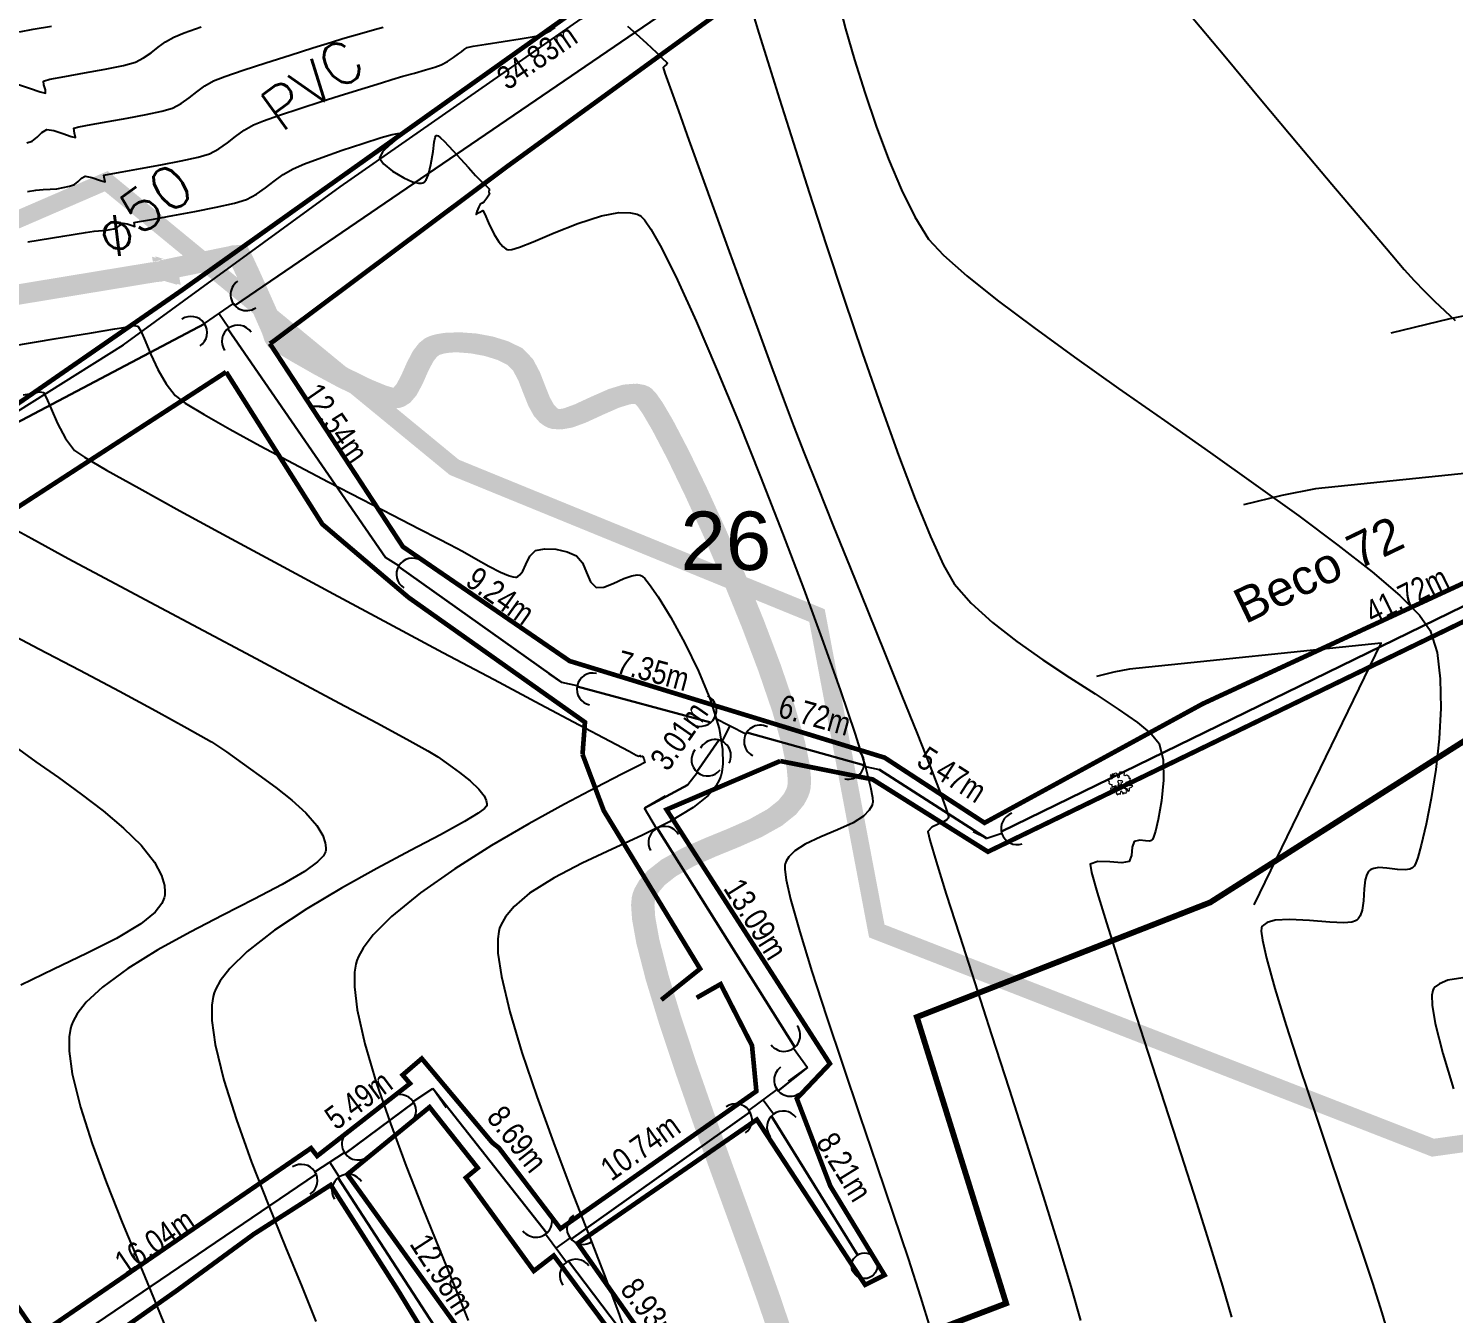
# Model space of a CAD drawing. Extents: x 360931 to 362237, y 7351473 to 7352200.
# Drawn here: x 361533.2 to 361594.2, y 7351632.7 to 7351687.7 of the extents above; entities that cross this region are included whole.
import ezdxf
from ezdxf.enums import TextEntityAlignment as Align

# ---------------------------------------------------------------- set-up
doc = ezdxf.new("R2010")
doc.units = 0
for name, color, linetype in [('A_Curvas Intermediarias', 37, 'Continuous'), ('A_Curvas Mestras', 32, 'Continuous'), ('AGUA', 3, 'Continuous'), ('C-TOPO-MAJR', 9, 'Continuous'), ('C-TOPO-MINR', 8, 'Continuous'), ('LISTAGEM_TEXTO', 7, 'Continuous'), ('PONTOS-Pontos - Água_U', 1, 'Continuous'), ('PS_IND_COMPRIMENTO', 7, 'Continuous'), ('TEXTO', 7, 'Continuous'), ('ZZ-Carimbo Texto', 7, 'Continuous')]:
    doc.layers.add(name, color=color, linetype=linetype)
doc.layers.add('LT-ARV', color=114, linetype='Continuous', lineweight=5)
doc.layers.add('TUBO_PE_80_NTS194_PN_12_5', color=5, linetype='Continuous', lineweight=30)
doc.styles.add('CARIMBO', font='arial.ttf', dxfattribs={"height": 2})
doc.styles.add('ROMANS', font='arial.ttf', dxfattribs={"height": 2})
doc.styles.add('SABESP', font='ROMANS.shx', dxfattribs={"height": 2})
doc.styles.get("Standard").update_dxf_attribs({"font": 'arial.ttf'})
picture_1 = doc.add_image_def('image1.tif', size_in_pixel=(23490, 20550))

# ---------------------------------------------------------------- blocks, each defined once
blk = doc.blocks.new('ARV-100')
at = {"layer": 'LT-ARV'}
for p, q in [((-0.406, 0.053), (-0.419, 0.016)), ((-0.419, 0.016), (-0.397, 0.014)), ((-0.367, 0.076), (-0.406, 0.053)), ((-0.397, 0.014), (-0.385, 0.025)), ((-0.373, 0.148), (-0.388, 0.104)), ((-0.388, 0.104), (-0.379, 0.101)), ((-0.385, 0.025), (-0.377, -0.027)), ((-0.379, 0.101), (-0.364, 0.119)), ((-0.293, 0.125), (-0.373, 0.148)), ((-0.349, 0.097), (-0.367, 0.076)), ((-0.364, 0.119), (-0.349, 0.097)), ((-0.316, 0.244), (-0.332, 0.248)), ((-0.332, 0.248), (-0.326, 0.22)), ((-0.326, 0.22), (-0.265, 0.159)), ((-0.276, 0.254), (-0.316, 0.244)), ((-0.241, 0.129), (-0.293, 0.125)), ((-0.275, 0.342), (-0.288, 0.298)), ((-0.288, 0.298), (-0.276, 0.254)), ((-0.241, 0.314), (-0.275, 0.342)), ((-0.265, 0.159), (-0.241, 0.129)), ((-0.248, -0.014), (-0.191, 0.018)), ((-0.205, 0.337), (-0.241, 0.343)), ((-0.241, 0.343), (-0.241, 0.314)), ((-0.191, 0.018), (-0.213, -0.026)), ((-0.174, 0.3), (-0.205, 0.337)), ((-0.122, 0.249), (-0.174, 0.3)), ((-0.12, 0.417), (-0.157, 0.379)), ((-0.157, 0.379), (-0.113, 0.313)), ((-0.113, 0.313), (-0.122, 0.249)), ((-0.095, 0.411), (-0.12, 0.417)), ((-0.088, 0.374), (-0.095, 0.411)), ((-0.061, 0.391), (-0.088, 0.374)), ((-0.051, 0.425), (-0.061, 0.391)), ((-0.027, 0.438), (-0.051, 0.425)), ((-0.013, 0.126), (-0.047, 0.11)), ((-0.047, 0.11), (-0.037, 0.053)), ((-0.044, 0.008), (-0.046, -0.019)), ((-0.037, 0.053), (-0.044, 0.008)), ((0.042, 0.412), (-0.027, 0.438)), ((-0.013, 0.266), (0.006, 0.32)), ((-0.01, 0.205), (-0.013, 0.266)), ((0.02, 0.095), (-0.013, 0.126)), ((0.024, 0.185), (-0.01, 0.205)), ((0.006, 0.32), (0.051, 0.391)), ((0.02, 0.049), (0.02, 0.095)), ((0.045, 0.048), (0.02, 0.049)), ((0.038, 0.242), (0.024, 0.185)), ((0.076, 0.313), (0.038, 0.242)), ((0.051, 0.391), (0.042, 0.412)), ((0.088, 0.064), (0.045, 0.048)), ((0.126, 0.322), (0.076, 0.313)), ((0.087, -0.037), (0.124, 0.002)), ((0.093, 0.035), (0.088, 0.064)), ((0.121, 0.049), (0.093, 0.035)), ((0.124, 0.002), (0.121, 0.049)), ((0.139, 0.283), (0.126, 0.322)), ((0.172, 0.319), (0.139, 0.283)), ((0.201, 0.341), (0.172, 0.319)), ((0.243, 0.354), (0.201, 0.341)), ((0.285, 0.316), (0.243, 0.354)), ((0.34, 0.317), (0.285, 0.316)), ((0.313, 0.168), (0.332, 0.205)), ((0.321, 0.134), (0.313, 0.168)), ((0.364, 0.148), (0.321, 0.134)), ((0.332, 0.205), (0.348, 0.237)), ((0.34, 0.279), (0.34, 0.317)), ((0.348, 0.237), (0.34, 0.279)), ((0.436, 0.157), (0.364, 0.148)), ((0.375, 0.045), (0.38, 0.058)), ((0.431, 0.01), (0.375, 0.045)), ((0.38, 0.058), (0.412, 0.069)), ((0.388, 0.096), (0.41, 0.118)), ((0.417, 0.094), (0.388, 0.096)), ((0.409, -0.054), (0.431, 0.01)), ((0.41, 0.118), (0.425, 0.116)), ((0.412, 0.069), (0.44, 0.035)), ((0.44, 0.074), (0.417, 0.094)), ((0.425, 0.116), (0.44, 0.109)), ((0.459, 0.123), (0.436, 0.157)), ((0.44, 0.109), (0.459, 0.123)), ((0.44, 0.035), (0.44, 0.074)), ((-0.397, -0.075), (-0.411, -0.101)), ((-0.411, -0.101), (-0.39, -0.14)), ((-0.283, -0.075), (-0.397, -0.075)), ((-0.39, -0.14), (-0.363, -0.151)), ((-0.377, -0.027), (-0.37, -0.043)), ((-0.37, -0.043), (-0.329, -0.031)), ((-0.363, -0.151), (-0.336, -0.156)), ((-0.338, -0.191), (-0.346, -0.254)), ((-0.346, -0.254), (-0.341, -0.293)), ((-0.341, -0.293), (-0.333, -0.317)), ((-0.336, -0.156), (-0.338, -0.191)), ((-0.333, -0.317), (-0.297, -0.297)), ((-0.329, -0.031), (-0.295, -0.048)), ((-0.297, -0.297), (-0.275, -0.241)), ((-0.295, -0.048), (-0.248, -0.014)), ((-0.213, -0.026), (-0.283, -0.075)), ((-0.275, -0.241), (-0.264, -0.234)), ((-0.264, -0.234), (-0.262, -0.278)), ((-0.262, -0.278), (-0.262, -0.327)), ((-0.262, -0.327), (-0.24, -0.346)), ((-0.24, -0.346), (-0.22, -0.334)), ((-0.22, -0.334), (-0.213, -0.279)), ((-0.213, -0.279), (-0.187, -0.269)), ((-0.187, -0.269), (-0.141, -0.244)), ((-0.141, -0.244), (-0.112, -0.166)), ((-0.086, -0.196), (-0.117, -0.339)), ((-0.117, -0.339), (-0.093, -0.375)), ((-0.112, -0.166), (-0.086, -0.196)), ((-0.093, -0.375), (-0.063, -0.405)), ((-0.063, -0.405), (-0.033, -0.359)), ((-0.046, -0.019), (0.001, -0.029)), ((-0.033, -0.359), (-0.015, -0.377)), ((-0.015, -0.377), (0.016, -0.404)), ((0.001, -0.029), (-0.012, -0.09)), ((-0.012, -0.09), (0.042, -0.096)), ((0.016, -0.404), (0.119, -0.368)), ((0.042, -0.096), (0.067, -0.059)), ((0.067, -0.059), (0.087, -0.037)), ((0.119, -0.368), (0.122, -0.356)), ((0.122, -0.356), (0.131, -0.289)), ((0.131, -0.289), (0.183, -0.283)), ((0.183, -0.283), (0.217, -0.324)), ((0.199, -0.063), (0.213, -0.052)), ((0.226, -0.096), (0.199, -0.063)), ((0.213, -0.052), (0.251, -0.059)), ((0.217, -0.324), (0.299, -0.299)), ((0.266, -0.126), (0.226, -0.096)), ((0.251, -0.059), (0.292, -0.093)), ((0.292, -0.176), (0.266, -0.126)), ((0.287, -0.249), (0.303, -0.221)), ((0.328, -0.229), (0.287, -0.249)), ((0.292, -0.093), (0.377, -0.095)), ((0.324, -0.176), (0.292, -0.176)), ((0.299, -0.299), (0.343, -0.23)), ((0.303, -0.221), (0.338, -0.22)), ((0.36, -0.182), (0.324, -0.176)), ((0.343, -0.23), (0.328, -0.229)), ((0.338, -0.22), (0.355, -0.206)), ((0.355, -0.206), (0.36, -0.182)), ((0.377, -0.095), (0.409, -0.054))]:
    blk.add_line(p, q, dxfattribs=at)
blk = doc.blocks.new('*U1015', base_point=(361544.508, 7351672.666))
for p, q in [((361544.382, 7351672.606), (361544.634, 7351672.77)), ((361544.59, 7351672.562), (361544.508, 7351672.688))]:
    blk.add_line(p, q)
for centre, start, end in [((361544.75, 7351672.845), 122.9683, 302.9683), ((361544.266, 7351672.532), 302.9683, 122.9683), ((361544.665, 7351672.447), 32.9683, 212.9683)]:
    blk.add_arc(centre, 0.138, start, end)
blk = doc.blocks.new('*U1165', base_point=(361544.508, 7351672.666))
for p, q in [((361544.382, 7351672.606), (361544.634, 7351672.77)), ((361544.59, 7351672.562), (361544.508, 7351672.688))]:
    blk.add_line(p, q)
for centre, start, end in [((361544.75, 7351672.845), 122.9683, 302.9683), ((361544.266, 7351672.532), 302.9683, 122.9683), ((361544.665, 7351672.447), 32.9683, 212.9683)]:
    blk.add_arc(centre, 0.138, start, end)
blk = doc.blocks.new('*U1166')
for p in [(-0.202, 0), (0, -0.202)]:
    blk.add_line(p, (0, 0))
blk.add_arc((-0.34, 0), 0.138, 269.9094, 89.9094)
blk = doc.blocks.new('*U1167', base_point=(361544.508, 7351672.666))
for p, q in [((361544.382, 7351672.606), (361544.634, 7351672.77)), ((361544.59, 7351672.562), (361544.508, 7351672.688))]:
    blk.add_line(p, q)
for centre, start, end in [((361544.75, 7351672.845), 122.9683, 302.9683), ((361544.266, 7351672.532), 302.9683, 122.9683), ((361544.665, 7351672.447), 32.9683, 212.9683)]:
    blk.add_arc(centre, 0.138, start, end)
blk = doc.blocks.new('*U1168', base_point=(361544.508, 7351672.666))
for p, q in [((361544.382, 7351672.606), (361544.634, 7351672.77)), ((361544.59, 7351672.562), (361544.508, 7351672.688))]:
    blk.add_line(p, q)
for centre, start, end in [((361544.75, 7351672.845), 122.9683, 302.9683), ((361544.266, 7351672.532), 302.9683, 122.9683), ((361544.665, 7351672.447), 32.9683, 212.9683)]:
    blk.add_arc(centre, 0.138, start, end)
blk = doc.blocks.new('*U1169')
for p in [(-0.202, 0), (0, -0.202)]:
    blk.add_line(p, (0, 0))
blk.add_arc((-0.34, 0), 0.138, 269.9094, 89.9094)
blk = doc.blocks.new('*U1170')
for p in [(-0.202, 0), (0, -0.202)]:
    blk.add_line(p, (0, 0))
blk.add_arc((-0.34, 0), 0.138, 269.9094, 89.9094)
blk = doc.blocks.new('*U1171')
for p, q in [((-0.135, 0), (0, 0)), ((0, 0), (0.121, -0.049))]:
    blk.add_line(p, q)
blk.add_arc((-0.272, 0), 0.138, 270.0906, 90.0906)
blk = doc.blocks.new('*U1172', base_point=(361544.508, 7351672.666))
for p, q in [((361544.382, 7351672.606), (361544.634, 7351672.77)), ((361544.59, 7351672.562), (361544.508, 7351672.688))]:
    blk.add_line(p, q)
for centre, start, end in [((361544.75, 7351672.845), 122.9683, 302.9683), ((361544.266, 7351672.532), 302.9683, 122.9683), ((361544.665, 7351672.447), 32.9683, 212.9683)]:
    blk.add_arc(centre, 0.138, start, end)
blk = doc.blocks.new('*U1173')
for p, q in [((-0.135, 0), (0, 0)), ((0, 0), (0.121, -0.049))]:
    blk.add_line(p, q)
blk.add_arc((-0.272, 0), 0.138, 270.0906, 90.0906)
blk = doc.blocks.new('*U1174')
for p, q in [((-0.135, 0), (0, 0)), ((0, 0), (0.121, -0.049))]:
    blk.add_line(p, q)
blk.add_arc((-0.272, 0), 0.138, 270.0906, 90.0906)
blk = doc.blocks.new('*U1175')
for p, q in [((-0.135, 0), (0, 0)), ((0, 0), (0.121, -0.049))]:
    blk.add_line(p, q)
blk.add_arc((-0.272, 0), 0.138, 270.0906, 90.0906)
blk = doc.blocks.new('*U1176')
for p, q in [((-0.135, 0), (0, 0)), ((0, 0), (0.092, -0.092))]:
    blk.add_line(p, q)
blk.add_arc((-0.272, 0), 0.138, 270.0906, 90.0906)
blk = doc.blocks.new('*U1342', base_point=(361222.514, 7351707.186))
blk.add_circle((361222.514, 7351707.186), 0.11)

msp = doc.modelspace()

# ---------------------------------------------------------------- linework, layer by layer
at = {"color": 0, "const_width": 0.2}
for points in [[(361418.062, 7351615.73), (361428.57, 7351620.209), (361442.639, 7351627.221), (361466.39, 7351637.679), (361485.303, 7351646.596), (361504.158, 7351656.341), (361520.394, 7351664.733), (361531.732, 7351670.921), (361539.767, 7351676.481), (361564.759, 7351694.257), (361569.859, 7351696.729), (361586.199, 7351702.555), (361595.11, 7351705.284), (361588.465, 7351719.596), (361578.767, 7351741.335), (361566.162, 7351734.098), (361548.463, 7351728.201), (361533.981, 7351723.108), (361524.91, 7351717.088)], [(361543.562, 7351674.222), (361543.693, 7351674.307), (361553.67, 7351681.769), (361564.892, 7351689.923), (361569.727, 7351693.154), (361575.087, 7351695.446), (361593.854, 7351701.059), (361602.658, 7351702.525), (361623.407, 7351674.972), (361623.407, 7351674.972)], [(361543.562, 7351674.222), (361549.248, 7351665.537), (361556.377, 7351660.648), (361569.844, 7351656.517), (361574.115, 7351653.729), (361583.449, 7351658.824), (361598.263, 7351665.678), (361611.803, 7351671.982), (361613.491, 7351669.09), (361623.407, 7351674.972)], [(361626.096, 7351674.32), (361613.111, 7351667.676), (361611.527, 7351670.533), (361574.26, 7351652.494), (361569.328, 7351655.588), (361565.381, 7351656.372)], [(361513.009, 7351657.326), (361517.493, 7351659.689), (361529.433, 7351665.051), (361541.691, 7351673.007)], [(361556.928, 7351656.657), (361557.032, 7351658.032), (361549.489, 7351663.368), (361545.804, 7351666.501), (361541.691, 7351673.007)], [(361565.381, 7351656.372), (361560.518, 7351654.297), (361567.504, 7351643.432), (361566.089, 7351641.938), (361567.524, 7351638.194), (361569.839, 7351634.394), (361569.009, 7351633.975), (361564.379, 7351641.041), (361556.72, 7351635.753), (361561.985, 7351628.275)], [(361560.295, 7351646.16), (361561.953, 7351647.489), (361557.835, 7351654.251), (361556.928, 7351656.657)], [(361561.295, 7351627.714), (361555.698, 7351635.228), (361554.845, 7351634.568), (361551.941, 7351638.556), (361552.449, 7351638.973), (361550.388, 7351641.575), (361546.875, 7351638.7), (361554.588, 7351627.989)], [(361553.088, 7351627.078), (361549.048, 7351633.725), (361546.162, 7351638.244), (361542.876, 7351636.146), (361539.578, 7351633.729), (361536.382, 7351631.473)]]:
    msp.add_lwpolyline(points, dxfattribs=at)
at = {"color": 0, "const_width": 0.2, "elevation": 21.841}
msp.add_lwpolyline([(361513.009, 7351657.326), (361517.043, 7351651.017), (361519.392, 7351648.062), (361519.573, 7351647.239), (361523.604, 7351644.095), (361524.104, 7351644.115), (361526.93, 7351641.441), (361527.307, 7351641.639), (361529.166, 7351638.746), (361528.981, 7351638.566), (361533.638, 7351631.802), (361545.321, 7351639.82), (361545.583, 7351639.484), (361549.553, 7351642.583), (361549.238, 7351642.949), (361550.055, 7351643.651), (361553.066, 7351640.058), (361553.351, 7351639.834), (361555.985, 7351636.376), (361564.36, 7351642.254), (361564.173, 7351644.21), (361562.831, 7351646.833), (361561.807, 7351646.249)], dxfattribs=at)
at = {"layer": 'A_Curvas Intermediarias', "flags": 128}
for points, elevation in [([(361564.219, 7351688.295), (361564.462, 7351687.499), (361564.844, 7351686.268), (361565.343, 7351684.674), (361565.941, 7351682.79), (361566.616, 7351680.688), (361567.348, 7351678.441), (361568.117, 7351676.122), (361568.902, 7351673.803), (361569.684, 7351671.556), (361570.441, 7351669.455), (361571.154, 7351667.571), (361571.802, 7351665.977), (361572.366, 7351664.747), (361572.823, 7351663.951), (361573.538, 7351663.119), (361574.448, 7351662.292), (361575.492, 7351661.479), (361576.612, 7351660.693), (361577.748, 7351659.943), (361578.839, 7351659.241), (361579.827, 7351658.597), (361580.652, 7351658.023), (361581.254, 7351657.528), (361581.573, 7351657.124), (361581.745, 7351656.417), (361581.764, 7351655.561), (361581.68, 7351654.672), (361581.539, 7351653.87), (361581.419, 7351653.37), (361581.34, 7351653.118), (361581.298, 7351653.022), (361581.282, 7351652.999), (361581.249, 7351652.974), (361581.163, 7351652.949), (361580.998, 7351652.954), (361580.757, 7351652.983), (361580.515, 7351652.936), (361580.426, 7351652.685), (361580.401, 7351652.336), (361580.293, 7351652.07), (361579.98, 7351652.025), (361579.469, 7351652.065), (361578.956, 7351652.079), (361578.637, 7351651.957), (361578.694, 7351651.608), (361578.934, 7351650.748), (361579.326, 7351649.461), (361579.84, 7351647.832), (361580.446, 7351645.944), (361581.112, 7351643.883), (361581.808, 7351641.732), (361582.505, 7351639.576), (361583.17, 7351637.499), (361583.775, 7351635.586), (361584.288, 7351633.921), (361584.678, 7351632.589)], 29), ([(361582.803, 7351688.398), (361584.381, 7351686.506), (361585.975, 7351684.601), (361587.524, 7351682.754), (361588.968, 7351681.038), (361590.246, 7351679.525), (361591.296, 7351678.286), (361592.06, 7351677.394), (361592.476, 7351676.921), (361592.918, 7351676.46), (361593.357, 7351676.031), (361593.795, 7351675.619), (361594.232, 7351675.215)], 31), ([(361532.853, 7351687.552), (361533.446, 7351687.665), (361534.225, 7351687.797)], 31), ([(361533.178, 7351682.801), (361533.397, 7351682.884), (361533.618, 7351683.054), (361533.813, 7351683.251), (361534.033, 7351683.373), (361534.32, 7351683.333), (361534.712, 7351683.201), (361535.069, 7351683.07), (361535.247, 7351683.032), (361535.211, 7351683.221), (361535.176, 7351683.434), (361535.393, 7351683.494), (361535.919, 7351683.593), (361536.646, 7351683.721), (361537.466, 7351683.865), (361538.269, 7351684.017), (361538.948, 7351684.163), (361539.392, 7351684.295), (361539.772, 7351684.492), (361540.113, 7351684.731), (361540.44, 7351684.988), (361540.779, 7351685.237), (361541.153, 7351685.454), (361541.634, 7351685.644), (361542.42, 7351685.915), (361543.391, 7351686.232), (361544.424, 7351686.56), (361545.399, 7351686.865), (361546.193, 7351687.111), (361546.685, 7351687.263), (361547.131, 7351687.395), (361547.597, 7351687.525), (361548.039, 7351687.647), (361548.41, 7351687.759)], 29), ([(361533.197, 7351680.728), (361533.563, 7351680.785), (361533.873, 7351680.808), (361534.171, 7351680.82), (361534.452, 7351680.846), (361534.73, 7351680.893), (361534.994, 7351680.953), (361535.209, 7351681.029), (361535.365, 7351681.149), (361535.503, 7351681.289), (361535.659, 7351681.375), (361535.953, 7351681.32), (361536.319, 7351681.19), (361536.519, 7351681.134), (361536.493, 7351681.268), (361536.468, 7351681.418), (361536.691, 7351681.47), (361537.25, 7351681.571), (361538.028, 7351681.708), (361538.907, 7351681.867), (361539.77, 7351682.034), (361540.498, 7351682.196), (361540.975, 7351682.338), (361541.381, 7351682.549), (361541.745, 7351682.805), (361542.095, 7351683.079), (361542.457, 7351683.345), (361542.857, 7351683.577), (361543.286, 7351683.75), (361543.977, 7351683.992), (361544.845, 7351684.279), (361545.801, 7351684.585), (361546.758, 7351684.887), (361547.631, 7351685.158), (361548.33, 7351685.374), (361548.77, 7351685.511), (361549.247, 7351685.652), (361549.745, 7351685.79), (361550.217, 7351685.922), (361550.614, 7351686.041), (361550.889, 7351686.142), (361551.15, 7351686.284), (361551.412, 7351686.454), (361551.628, 7351686.606), (361551.753, 7351686.697), (361551.873, 7351686.799), (361551.999, 7351686.886), (361552.25, 7351686.933), (361552.811, 7351687.023), (361553.534, 7351687.136), (361554.267, 7351687.251), (361554.862, 7351687.351), (361555.168, 7351687.414), (361555.378, 7351687.504), (361555.57, 7351687.615), (361555.764, 7351687.741)], 28), ([(361558.845, 7351687.794), (361559.22, 7351687.467), (361559.666, 7351687.062), (361560.096, 7351686.663), (361560.367, 7351686.403), (361560.499, 7351686.27), (361560.542, 7351686.221), (361560.548, 7351686.21), (361560.544, 7351686.195), (361560.513, 7351686.16), (361560.441, 7351686.102), (361560.375, 7351686.026), (361560.453, 7351685.79), (361560.678, 7351685.151), (361561.027, 7351684.175), (361561.476, 7351682.924), (361562.004, 7351681.462), (361562.587, 7351679.854), (361563.201, 7351678.164), (361563.825, 7351676.454), (361564.436, 7351674.789), (361565.009, 7351673.234), (361565.523, 7351671.851), (361565.954, 7351670.705), (361566.407, 7351669.535), (361566.981, 7351668.088), (361567.646, 7351666.433), (361568.369, 7351664.642), (361569.121, 7351662.786), (361569.869, 7351660.937), (361570.585, 7351659.167), (361571.235, 7351657.545), (361571.79, 7351656.144), (361572.219, 7351655.034), (361572.45, 7351654.404), (361572.547, 7351654.106), (361572.573, 7351653.999), (361572.573, 7351653.975), (361572.555, 7351653.934), (361572.496, 7351653.861), (361572.361, 7351653.772), (361572.134, 7351653.671), (361571.854, 7351653.542), (361571.685, 7351653.364), (361571.769, 7351652.994), (361572.045, 7351652.071), (361572.479, 7351650.686), (361573.04, 7351648.929), (361573.696, 7351646.893), (361574.414, 7351644.667), (361575.162, 7351642.344), (361575.907, 7351640.015), (361576.618, 7351637.77), (361577.262, 7351635.7), (361577.808, 7351633.898), (361578.222, 7351632.454)], 28), ([(361533.221, 7351678.567), (361534.709, 7351678.812), (361535.685, 7351678.971), (361536.055, 7351679.031), (361536.236, 7351679.044), (361536.411, 7351679.051), (361536.577, 7351679.066), (361536.74, 7351679.094), (361536.895, 7351679.129), (361537.021, 7351679.174), (361537.153, 7351679.287), (361537.285, 7351679.377), (361537.459, 7351679.347), (361537.677, 7351679.272), (361537.79, 7351679.235), (361537.775, 7351679.316), (361537.76, 7351679.403), (361537.989, 7351679.446), (361538.581, 7351679.549), (361539.41, 7351679.695), (361540.348, 7351679.868), (361541.27, 7351680.051), (361542.048, 7351680.228), (361542.557, 7351680.382), (361542.989, 7351680.606), (361543.377, 7351680.878), (361543.75, 7351681.17), (361544.135, 7351681.453), (361544.561, 7351681.701), (361545.048, 7351681.907), (361545.782, 7351682.183), (361546.647, 7351682.489), (361547.529, 7351682.784), (361548.313, 7351683.028), (361548.793, 7351683.157), (361549.029, 7351683.203), (361549.113, 7351683.204), (361549.13, 7351683.194), (361549.137, 7351683.169), (361549.106, 7351683.1), (361548.974, 7351682.961), (361548.706, 7351682.731), (361548.377, 7351682.421), (361548.248, 7351682.149), (361548.421, 7351681.906), (361548.802, 7351681.596), (361549.282, 7351681.303), (361549.664, 7351681.136), (361549.913, 7351681.077), (361550.047, 7351681.08), (361550.103, 7351681.096), (361550.152, 7351681.125), (361550.239, 7351681.224), (361550.345, 7351681.457), (361550.449, 7351681.873), (361550.538, 7351682.441), (361550.591, 7351682.832), (361550.628, 7351683.035), (361550.655, 7351683.106), (361550.67, 7351683.119), (361550.696, 7351683.122), (361550.756, 7351683.104), (361550.86, 7351683.027), (361551.011, 7351682.872), (361551.198, 7351682.671), (361551.392, 7351682.469), (361551.704, 7351682.129), (361552.054, 7351681.745), (361552.358, 7351681.412), (361552.533, 7351681.224), (361552.699, 7351681.066), (361552.863, 7351680.917), (361552.939, 7351680.843), (361552.931, 7351680.778), (361552.919, 7351680.715), (361552.932, 7351680.661), (361552.944, 7351680.608), (361552.837, 7351680.447), (361552.713, 7351680.276), (361552.631, 7351680.232), (361552.552, 7351680.186), (361552.49, 7351680.067), (361552.406, 7351679.869), (361552.383, 7351679.748), (361552.507, 7351679.827), (361552.661, 7351679.914), (361552.749, 7351679.753), (361552.911, 7351679.38), (361553.134, 7351678.919), (361553.346, 7351678.574), (361553.52, 7351678.372), (361553.642, 7351678.279), (361553.705, 7351678.248), (361553.757, 7351678.236), (361553.907, 7351678.247), (361554.231, 7351678.339), (361554.816, 7351678.568), (361555.721, 7351678.955), (361556.728, 7351679.361), (361557.74, 7351679.687), (361558.486, 7351679.823), (361558.975, 7351679.819), (361559.257, 7351679.754), (361559.382, 7351679.701), (361559.441, 7351679.661), (361559.584, 7351679.511), (361559.852, 7351679.121), (361560.3, 7351678.322), (361560.986, 7351676.93), (361561.782, 7351675.175), (361562.66, 7351673.136), (361563.59, 7351670.892), (361564.54, 7351668.524), (361565.483, 7351666.109), (361566.386, 7351663.727), (361567.222, 7351661.457), (361567.959, 7351659.378), (361568.568, 7351657.57), (361569.019, 7351656.111), (361569.246, 7351655.249), (361569.328, 7351654.807), (361569.338, 7351654.619), (361569.328, 7351654.56), (361569.29, 7351654.459), (361569.18, 7351654.271), (361568.937, 7351654.022), (361568.5, 7351653.736), (361567.835, 7351653.426), (361567.122, 7351653.133), (361566.45, 7351652.821), (361566.002, 7351652.531), (361565.747, 7351652.277), (361565.628, 7351652.087), (361565.585, 7351651.984), (361565.571, 7351651.92), (361565.571, 7351651.73), (361565.633, 7351651.295), (361565.825, 7351650.463), (361566.213, 7351649.076), (361566.735, 7351647.378), (361567.359, 7351645.447), (361568.051, 7351643.364), (361568.779, 7351641.208), (361569.509, 7351639.059), (361570.208, 7351636.995), (361570.843, 7351635.097), (361571.381, 7351633.443), (361571.79, 7351632.114)], 27), ([(361533.008, 7351672.03), (361533.371, 7351672.089), (361533.553, 7351672.127), (361533.728, 7351672.161), (361533.879, 7351672.136), (361534.003, 7351671.916), (361534.21, 7351671.427), (361534.488, 7351670.799), (361534.825, 7351670.164), (361535.211, 7351669.651), (361535.634, 7351669.367), (361536.58, 7351668.815), (361537.967, 7351668.037), (361539.712, 7351667.076), (361541.735, 7351665.974), (361543.953, 7351664.776), (361546.284, 7351663.522), (361548.648, 7351662.256), (361550.962, 7351661.02), (361553.144, 7351659.857), (361555.113, 7351658.81), (361556.788, 7351657.921), (361558.085, 7351657.233), (361558.925, 7351656.788), (361559.224, 7351656.63), (361559.27, 7351656.606), (361559.315, 7351656.586), (361559.397, 7351656.614), (361559.424, 7351656.571), (361559.485, 7351656.587), (361559.549, 7351656.476), (361559.594, 7351656.314), (361559.327, 7351656.172), (361558.602, 7351655.805), (361557.515, 7351655.247), (361556.162, 7351654.531), (361554.638, 7351653.688), (361553.04, 7351652.754), (361551.463, 7351651.759), (361550.003, 7351650.738), (361548.756, 7351649.723), (361547.977, 7351648.938), (361547.552, 7351648.376), (361547.355, 7351648.018), (361547.286, 7351647.844), (361547.241, 7351647.692), (361547.184, 7351647.345), (361547.176, 7351646.724), (361547.295, 7351645.733), (361547.622, 7351644.275), (361548.109, 7351642.634), (361548.713, 7351640.871), (361549.393, 7351639.051), (361550.107, 7351637.235), (361550.813, 7351635.488), (361551.468, 7351633.872), (361552.032, 7351632.45)], 24), ([(361532.137, 7351666.567), (361533.379, 7351665.882), (361534.936, 7351665.039), (361536.73, 7351664.076), (361538.684, 7351663.034), (361540.72, 7351661.951), (361542.761, 7351660.867), (361544.728, 7351659.822), (361546.544, 7351658.854), (361548.132, 7351658.003), (361549.412, 7351657.309), (361550.309, 7351656.811), (361550.744, 7351656.548), (361551.191, 7351656.227), (361551.667, 7351655.885), (361552.121, 7351655.531), (361552.501, 7351655.173), (361552.717, 7351654.889), (361552.81, 7351654.681), (361552.833, 7351654.545), (361552.832, 7351654.478), (361552.819, 7351654.439), (361552.732, 7351654.338), (361552.465, 7351654.138), (361551.882, 7351653.785), (361550.853, 7351653.224), (361549.575, 7351652.548), (361548.137, 7351651.78), (361546.629, 7351650.941), (361545.142, 7351650.055), (361543.764, 7351649.142), (361542.585, 7351648.224), (361541.846, 7351647.502), (361541.441, 7351646.975), (361541.253, 7351646.632), (361541.186, 7351646.465), (361541.139, 7351646.304), (361541.082, 7351645.938), (361541.081, 7351645.285), (361541.224, 7351644.245), (361541.594, 7351642.724), (361542.131, 7351641.026), (361542.783, 7351639.222), (361543.5, 7351637.386), (361544.231, 7351635.589), (361544.924, 7351633.903), (361545.529, 7351632.402)], 23), ([(361531.951, 7351662.08), (361533.679, 7351661.177), (361535.433, 7351660.256), (361537.132, 7351659.357), (361538.691, 7351658.52), (361540.027, 7351657.783), (361541.059, 7351657.187), (361541.703, 7351656.771), (361542.375, 7351656.285), (361543.096, 7351655.774), (361543.82, 7351655.243), (361544.505, 7351654.701), (361545.104, 7351654.155), (361545.575, 7351653.611), (361545.828, 7351653.183), (361545.932, 7351652.868), (361545.954, 7351652.662), (361545.95, 7351652.56), (361545.934, 7351652.485), (361545.848, 7351652.324), (361545.592, 7351652.056), (361545.043, 7351651.655), (361544.082, 7351651.09), (361542.892, 7351650.462), (361541.556, 7351649.781), (361540.156, 7351649.055), (361538.775, 7351648.294), (361537.495, 7351647.507), (361536.399, 7351646.704), (361535.709, 7351646.056), (361535.329, 7351645.569), (361535.151, 7351645.246), (361535.086, 7351645.085), (361535.041, 7351644.93), (361534.985, 7351644.581), (361534.982, 7351643.964), (361535.113, 7351642.991), (361535.46, 7351641.576), (361535.965, 7351640.004), (361536.579, 7351638.337), (361537.253, 7351636.641), (361537.94, 7351634.98), (361538.591, 7351633.419), (361539.158, 7351632.023)], 22), ([(361532.661, 7351656.993), (361533.558, 7351656.344), (361534.518, 7351655.663), (361535.495, 7351654.958), (361536.441, 7351654.237), (361537.31, 7351653.506), (361538.054, 7351652.773), (361538.627, 7351652.047), (361538.93, 7351651.475), (361539.05, 7351651.055), (361539.075, 7351650.779), (361539.069, 7351650.643), (361539.047, 7351650.52), (361538.945, 7351650.276), (361538.655, 7351649.907), (361538.045, 7351649.412), (361536.998, 7351648.783), (361535.727, 7351648.139), (361534.331, 7351647.476), (361532.911, 7351646.788)], 21), ([(361594.555, 7351647.102), (361593.924, 7351647), (361593.56, 7351646.851), (361593.38, 7351646.711), (361593.312, 7351646.627), (361593.277, 7351646.558), (361593.236, 7351646.363), (361593.247, 7351645.937), (361593.378, 7351645.149), (361593.702, 7351643.872), (361594.165, 7351642.352)], 31)]:
    msp.add_lwpolyline(points, dxfattribs=dict(at, elevation=elevation))
at = {"layer": 'A_Curvas Mestras', "flags": 128}
for points, elevation in [([(361567.864, 7351688.836), (361568.173, 7351687.675), (361568.552, 7351686.36), (361568.991, 7351684.952), (361569.48, 7351683.513), (361570.008, 7351682.106), (361570.565, 7351680.793), (361571.14, 7351679.635), (361571.723, 7351678.694), (361572.354, 7351677.997), (361573.352, 7351677.114), (361574.658, 7351676.074), (361576.215, 7351674.907), (361577.964, 7351673.642), (361579.846, 7351672.307), (361581.804, 7351670.931), (361583.779, 7351669.545), (361585.712, 7351668.175), (361587.545, 7351666.853), (361589.22, 7351665.606), (361590.679, 7351664.464), (361591.862, 7351663.456), (361592.713, 7351662.611), (361593.172, 7351661.958), (361593.458, 7351661.019), (361593.6, 7351659.889), (361593.623, 7351658.634), (361593.55, 7351657.319), (361593.406, 7351656.01), (361593.215, 7351654.772), (361593, 7351653.672), (361592.787, 7351652.773), (361592.633, 7351652.244), (361592.535, 7351651.98), (361592.481, 7351651.875), (361592.458, 7351651.846), (361592.412, 7351651.807), (361592.3, 7351651.752), (361592.092, 7351651.719), (361591.762, 7351651.737), (361591.318, 7351651.795), (361590.978, 7351651.814), (361590.756, 7351651.783), (361590.632, 7351651.731), (361590.579, 7351651.693), (361590.532, 7351651.646), (361590.459, 7351651.526), (361590.39, 7351651.292), (361590.346, 7351650.91), (361590.315, 7351650.39), (361590.26, 7351649.999), (361590.174, 7351649.752), (361590.088, 7351649.622), (361590.033, 7351649.569), (361589.976, 7351649.533), (361589.815, 7351649.483), (361589.474, 7351649.456), (361588.878, 7351649.482), (361588.013, 7351649.556), (361587.145, 7351649.603), (361586.546, 7351649.566), (361586.199, 7351649.469), (361586.034, 7351649.361), (361585.975, 7351649.292), (361585.956, 7351649.247), (361585.945, 7351649.092), (361585.993, 7351648.709), (361586.164, 7351647.947), (361586.524, 7351646.652), (361587.014, 7351645.058), (361587.599, 7351643.25), (361588.242, 7351641.317), (361588.908, 7351639.343), (361589.563, 7351637.416), (361590.17, 7351635.623), (361590.694, 7351634.05), (361591.099, 7351632.783), (361591.315, 7351632.048)], 30), ([(361532.777, 7351685.319), (361533.285, 7351685.149), (361533.745, 7351684.98), (361533.976, 7351684.931), (361533.968, 7351685.07), (361533.891, 7351685.281), (361533.884, 7351685.45), (361534.157, 7351685.53), (361534.795, 7351685.649), (361535.638, 7351685.794), (361536.527, 7351685.952), (361537.304, 7351686.109), (361537.81, 7351686.252), (361538.163, 7351686.435), (361538.481, 7351686.658), (361538.786, 7351686.897), (361539.101, 7351687.128), (361539.45, 7351687.331), (361539.897, 7351687.508), (361540.629, 7351687.76)], 30), ([(361532.487, 7351674.114), (361534.427, 7351674.434), (361535.942, 7351674.683), (361536.936, 7351674.846), (361537.317, 7351674.907), (361537.534, 7351674.953), (361537.743, 7351674.993), (361537.923, 7351674.964), (361538.039, 7351674.771), (361538.226, 7351674.338), (361538.474, 7351673.754), (361538.776, 7351673.11), (361539.125, 7351672.495), (361539.511, 7351671.999), (361539.945, 7351671.68), (361540.749, 7351671.19), (361541.844, 7351670.569), (361543.147, 7351669.856), (361544.577, 7351669.092), (361546.052, 7351668.315), (361547.492, 7351667.566), (361548.814, 7351666.883), (361549.937, 7351666.306), (361550.78, 7351665.875), (361551.26, 7351665.628), (361551.793, 7351665.34), (361552.361, 7351665.019), (361552.921, 7351664.706), (361553.428, 7351664.444), (361553.765, 7351664.299), (361553.965, 7351664.242), (361554.066, 7351664.233), (361554.106, 7351664.239), (361554.159, 7351664.259), (361554.253, 7351664.328), (361554.37, 7351664.493), (361554.504, 7351664.777), (361554.68, 7351665.137), (361554.92, 7351665.373), (361555.298, 7351665.447), (361555.782, 7351665.425), (361556.273, 7351665.32), (361556.673, 7351665.144), (361556.927, 7351664.841), (361557.098, 7351664.431), (361557.267, 7351664.04), (361557.517, 7351663.797), (361557.836, 7351663.807), (361558.244, 7351663.968), (361558.688, 7351664.173), (361559.029, 7351664.298), (361559.258, 7351664.333), (361559.391, 7351664.315), (361559.451, 7351664.292), (361559.487, 7351664.267), (361559.586, 7351664.171), (361559.792, 7351663.915), (361560.155, 7351663.393), (361560.704, 7351662.503), (361561.301, 7351661.419), (361561.885, 7351660.217), (361562.393, 7351658.972), (361562.763, 7351657.759), (361562.917, 7351656.862), (361562.93, 7351656.257), (361562.881, 7351655.895), (361562.838, 7351655.729), (361562.786, 7351655.585), (361562.633, 7351655.304), (361562.293, 7351654.9), (361561.664, 7351654.386), (361560.653, 7351653.776), (361559.469, 7351653.185), (361558.195, 7351652.6), (361556.915, 7351652.005), (361555.711, 7351651.385), (361554.666, 7351650.725), (361554.001, 7351650.158), (361553.629, 7351649.705), (361553.451, 7351649.388), (361553.385, 7351649.224), (361553.347, 7351649.088), (361553.303, 7351648.766), (361553.314, 7351648.164), (361553.459, 7351647.164), (361553.82, 7351645.651), (361554.34, 7351643.914), (361554.977, 7351642.025), (361555.689, 7351640.058), (361556.433, 7351638.086), (361557.167, 7351636.182), (361557.847, 7351634.418), (361558.433, 7351632.869), (361558.882, 7351631.607)], 25)]:
    msp.add_lwpolyline(points, dxfattribs=dict(at, elevation=elevation))
at = {"layer": 'AGUA', "color": 3}
msp.add_lwpolyline([(361528.254, 7351668.491), (361537.304, 7351674.171), (361546.564, 7351680.921), (361556.864, 7351688.111), (361559.924, 7351690.031)], dxfattribs=at)
at = {"layer": 'C-TOPO-MAJR', "color": 9, "linetype": 'Continuous', "lineweight": -3, "elevation": 30}
msp.add_lwpolyline([(361585.647, 7351650.227), (361591.076, 7351661.409), (361580.306, 7351660.302), (361579.644, 7351660.172), (361578.895, 7351659.991)], dxfattribs=at)
at = {"layer": 'C-TOPO-MINR', "color": 8, "linetype": 'Continuous', "lineweight": -3}
for points, elevation in [([(361614.222, 7351641.783), (361618.337, 7351650.26), (361617.959, 7351660.986), (361620.024, 7351669.841), (361619.198, 7351672.637), (361612.764, 7351677.416), (361596.23, 7351675.717), (361594.002, 7351675.278), (361591.479, 7351674.668)], 34), ([(361599.935, 7351646.005), (361608.216, 7351663.062), (361608.12, 7351665.769), (361608.641, 7351668.003), (361608.433, 7351668.709), (361606.809, 7351669.915), (361588.268, 7351668.009), (361586.823, 7351667.725), (361585.187, 7351667.329)], 32)]:
    msp.add_lwpolyline(points, dxfattribs=dict(at, elevation=elevation))
at = {"layer": 'LISTAGEM_TEXTO', "color": 3, "const_width": 0.75, "elevation": 82}
msp.add_lwpolyline([(361523.7, 7351756.873), (361511.33, 7351757.982), (361498.466, 7351765.259), (361495.486, 7351771.577), (361464.036, 7351756.741), (361458.263, 7351746.907), (361448.957, 7351726.83), (361437.449, 7351720.38), (361434.744, 7351715.83), (361412.836, 7351678.871), (361412.627, 7351668.067), (361435.653, 7351665.543), (361441.908, 7351657.196), (361503.026, 7351666.652), (361536.566, 7351681.165), (361551.447, 7351668.93), (361566.951, 7351662.595), (361569.508, 7351649.105), (361593.285, 7351639.839), (361727.858, 7351658.655), (361789.322, 7351701.351), (361828.667, 7351718.275)], dxfattribs=at)
at = {"layer": 'LISTAGEM_TEXTO', "color": 1, "const_width": 0.25}
msp.add_lwpolyline([(361497.606, 7351757.563), (361499.953, 7351757.699), (361502.155, 7351762.687), (361508.758, 7351760.449), (361587.509, 7351747.783), (361598.302, 7351731.89), (361607.226, 7351712.676), (361607.517, 7351706.641), (361612.363, 7351699.685), (361626.72, 7351685.556), (361635.21, 7351683.055), (361627.826, 7351675.837), (361628.057, 7351674.84), (361628.057, 7351672.814), (361630.576, 7351671.183), (361645.006, 7351653.806), (361645.336, 7351647.693), (361637.323, 7351647.869), (361625.309, 7351667.255), (361603.454, 7351662.847), (361583.763, 7351650.328), (361571.22, 7351645.425), (361575.038, 7351633.182), (361566.424, 7351629.913)], dxfattribs=at)
at = {"layer": 'LISTAGEM_TEXTO', "color": 41, "true_color": 0xf4ee51, "const_width": 0.85, "elevation": 26}
for points in [[(361531.883, 7351676.179), (361534.058, 7351676.537), (361535.894, 7351676.84), (361537.309, 7351677.073), (361538.221, 7351677.223), (361538.546, 7351677.276), (361538.626, 7351677.282), (361538.701, 7351677.287), (361538.771, 7351677.302), (361538.833, 7351677.319), (361538.911, 7351677.379), (361538.989, 7351677.358), (361539.061, 7351677.337), (361539.052, 7351677.387), (361539.336, 7351677.445), (361540.016, 7351677.585), (361540.836, 7351677.753), (361541.539, 7351677.896), (361541.869, 7351677.962), (361542.031, 7351678.003), (361542.171, 7351678.003), (361542.299, 7351677.762), (361542.566, 7351677.188), (361542.903, 7351676.442), (361543.239, 7351675.686), (361543.505, 7351675.084), (361543.631, 7351674.798), (361543.682, 7351674.648), (361543.728, 7351674.504), (361543.805, 7351674.379), (361544.082, 7351674.197), (361544.734, 7351673.806), (361545.626, 7351673.297), (361546.623, 7351672.76), (361547.591, 7351672.287), (361548.253, 7351672.014), (361548.639, 7351671.903), (361548.828, 7351671.884), (361548.898, 7351671.893), (361548.982, 7351671.922), (361549.134, 7351672.02), (361549.33, 7351672.249), (361549.552, 7351672.661), (361549.812, 7351673.247), (361550.042, 7351673.685), (361550.248, 7351673.949), (361550.409, 7351674.077), (361550.499, 7351674.123), (361550.579, 7351674.155), (361550.759, 7351674.206), (361551.071, 7351674.257), (361551.547, 7351674.276), (361552.195, 7351674.227), (361552.85, 7351674.106), (361553.454, 7351673.919), (361553.95, 7351673.674), (361554.309, 7351673.313), (361554.572, 7351672.82), (361554.785, 7351672.27), (361554.998, 7351671.737), (361555.2, 7351671.374), (361555.385, 7351671.163), (361555.531, 7351671.06), (361555.611, 7351671.022), (361555.698, 7351670.996), (361555.895, 7351670.981), (361556.237, 7351671.041), (361556.761, 7351671.232), (361557.477, 7351671.563), (361558.201, 7351671.881), (361558.743, 7351672.046), (361559.106, 7351672.076), (361559.32, 7351672.037), (361559.416, 7351671.996), (361559.468, 7351671.961), (361559.596, 7351671.825), (361559.847, 7351671.466), (361560.279, 7351670.731), (361560.943, 7351669.462), (361561.703, 7351667.889), (361562.518, 7351666.102), (361563.343, 7351664.19), (361564.135, 7351662.244), (361564.85, 7351660.354), (361565.446, 7351658.609), (361565.879, 7351657.099), (361566.079, 7351656.121), (361566.129, 7351655.551), (361566.11, 7351655.261), (361566.083, 7351655.144), (361566.033, 7351655.005), (361565.895, 7351654.742), (361565.603, 7351654.384), (361565.076, 7351653.962), (361564.252, 7351653.502), (361563.314, 7351653.088), (361562.334, 7351652.688), (361561.387, 7351652.271), (361560.548, 7351651.805), (361560.003, 7351651.377), (361559.693, 7351651.013), (361559.542, 7351650.746), (361559.485, 7351650.604), (361559.456, 7351650.494), (361559.43, 7351650.212), (361559.468, 7351649.648), (361559.646, 7351648.661), (361560.046, 7351647.108), (361560.602, 7351645.282), (361561.271, 7351643.266), (361562.012, 7351641.145), (361562.782, 7351639.005), (361563.539, 7351636.93), (361564.24, 7351635.004), (361564.843, 7351633.312), (361565.305, 7351631.94)], [(361532.03, 7351676.182), (361534.204, 7351676.54), (361536.041, 7351676.843), (361537.456, 7351677.076), (361538.367, 7351677.226), (361538.693, 7351677.28), (361538.773, 7351677.285), (361538.848, 7351677.29), (361538.918, 7351677.306), (361538.98, 7351677.322), (361539.058, 7351677.382), (361539.136, 7351677.362), (361539.208, 7351677.34), (361539.199, 7351677.39), (361539.483, 7351677.449), (361540.163, 7351677.588), (361540.982, 7351677.756), (361541.685, 7351677.899), (361542.016, 7351677.965), (361542.177, 7351678.006), (361542.318, 7351678.006), (361542.446, 7351677.765), (361542.713, 7351677.191), (361543.05, 7351676.445), (361543.386, 7351675.69), (361543.652, 7351675.088), (361543.777, 7351674.802), (361543.828, 7351674.652), (361543.875, 7351674.507), (361543.952, 7351674.382), (361544.229, 7351674.2), (361544.881, 7351673.809), (361545.772, 7351673.3), (361546.77, 7351672.763), (361547.737, 7351672.29), (361548.4, 7351672.018), (361548.786, 7351671.906), (361548.974, 7351671.887), (361549.045, 7351671.896), (361549.129, 7351671.925), (361549.281, 7351672.023), (361549.477, 7351672.252), (361549.699, 7351672.664), (361549.958, 7351673.25), (361550.188, 7351673.688), (361550.395, 7351673.952), (361550.556, 7351674.08), (361550.645, 7351674.127), (361550.725, 7351674.158), (361550.906, 7351674.21), (361551.218, 7351674.26), (361551.693, 7351674.279), (361552.342, 7351674.231), (361552.997, 7351674.109), (361553.601, 7351673.922), (361554.097, 7351673.678), (361554.456, 7351673.316), (361554.718, 7351672.823), (361554.932, 7351672.273), (361555.145, 7351671.741), (361555.346, 7351671.377), (361555.532, 7351671.166), (361555.677, 7351671.064), (361555.758, 7351671.026), (361555.845, 7351670.999), (361556.042, 7351670.985), (361556.384, 7351671.045), (361556.907, 7351671.236), (361557.623, 7351671.566), (361558.347, 7351671.884), (361558.889, 7351672.049), (361559.252, 7351672.079), (361559.466, 7351672.04), (361559.563, 7351672), (361559.614, 7351671.964), (361559.742, 7351671.828), (361559.994, 7351671.47), (361560.426, 7351670.734), (361561.089, 7351669.465), (361561.85, 7351667.892), (361562.664, 7351666.105), (361563.489, 7351664.194), (361564.281, 7351662.248), (361564.997, 7351660.357), (361565.593, 7351658.612), (361566.026, 7351657.102), (361566.226, 7351656.124), (361566.276, 7351655.554), (361566.256, 7351655.264), (361566.23, 7351655.147), (361566.18, 7351655.008), (361566.042, 7351654.746), (361565.749, 7351654.387), (361565.223, 7351653.966), (361564.399, 7351653.506), (361563.46, 7351653.091), (361562.481, 7351652.691), (361561.534, 7351652.274), (361560.694, 7351651.809), (361560.149, 7351651.38), (361559.839, 7351651.016), (361559.689, 7351650.749), (361559.632, 7351650.607), (361559.603, 7351650.497), (361559.577, 7351650.215), (361559.614, 7351649.651), (361559.793, 7351648.664), (361560.193, 7351647.111), (361560.748, 7351645.285), (361561.418, 7351643.269), (361562.159, 7351641.149), (361562.929, 7351639.008), (361563.686, 7351636.933), (361564.387, 7351635.007), (361564.99, 7351633.316), (361565.452, 7351631.943)]]:
    msp.add_lwpolyline(points, dxfattribs=at)
at = {"layer": 'TUBO_PE_80_NTS194_PN_12_5', "linetype": 'Continuous'}
for points in [[(361542.06, 7351675.857), (361569.589, 7351694.655)], [(361540.766, 7351675.07), (361511.841, 7351659.822)], [(361541.759, 7351674.851), (361548.508, 7351665.081)], [(361574.835, 7351653.358), (361610.809, 7351670.901)], [(361556.046, 7351659.736), (361549.061, 7351664.689)], [(361562.413, 7351658.021), (361556.7, 7351659.56)], [(361563.949, 7351657.599), (361568.961, 7351656.193)], [(361561.814, 7351655.915), (361562.755, 7351657.264)], [(361569.614, 7351656.009), (361574.217, 7351653.056)], [(361559.583, 7351654.363), (361561.426, 7351655.359)], [(361566.005, 7351644.136), (361560.122, 7351653.503)], [(361565.291, 7351642.273), (361566.547, 7351643.274)], [(361550.526, 7351642.377), (361555.397, 7351636.186)], [(361546.774, 7351639.594), (361549.711, 7351641.772)], [(361564.084, 7351641.36), (361556.443, 7351635.929)], [(361565.006, 7351641.194), (361568.69, 7351635.257)], [(361533.427, 7351630.48), (361545.539, 7351638.714)], [(361546.479, 7351638.553), (361552.888, 7351628.677)], [(361556.324, 7351634.986), (361560.957, 7351628.867)]]:
    msp.add_lwpolyline(points, dxfattribs=at)

# ---------------------------------------------------------------- block references
at = {"layer": 'LT-ARV', "xscale": 1.159022677334659, "yscale": 1.159022677334659, "zscale": 5.795113386673303, "rotation": 124.2815682790178}
msp.add_blockref('ARV-100', (361579.927, 7351655.42, 28.603), dxfattribs=at)
at = {"layer": 'PONTOS-Pontos - Água_U'}
for name, p, xscale, yscale, zscale, rotation in [('*U1015', (361541.383, 7351675.395), 5, 5, 5, 1.458869841943859), ('*U1174', (361548.508, 7351665.081), 5, 5, 5, 147.8991868167105), ('*U1173', (361556.046, 7351659.736), 5.000000000000001, 5.000000000000001, 5.000000000000001, 167.6741680498766), ('*U1172', (361563.145, 7351657.824), 5.000000000000001, 5.000000000000001, 5.000000000000001, 299.7119267738114), ('*U1175', (361569.614, 7351656.009), 5, 5, 5, 348.1554204717943), ('*U1171', (361561.426, 7351655.359), 5, 5, 5, 231.3532414887674), ('*U1170', (361559.583, 7351654.363), 5, 5, 5, 119.9746849641254), ('*U1176', (361574.217, 7351653.056), 5, 5, 5, 198.4198426365328), ('*U1169', (361566.547, 7351643.274), 5, 5, 5, 306.0390612506309), ('*U1166', (361550.526, 7351642.377), 5, 5, 5, 34.2942703283009), ('*U1168', (361564.652, 7351641.765), 5, 5, 5, 3.374590591769252), ('*U1167', (361555.902, 7351635.545), 5, 5, 5, 93.44067910325904), ('*U1342', (361568.98, 7351634.79), 5, 5, 5, 330.7147132786699)]:
    msp.add_blockref(name, p, dxfattribs=dict(at, xscale=xscale, yscale=yscale, zscale=zscale, rotation=rotation))
at = {"layer": 'PONTOS-Pontos - Água_U', "xscale": 5, "yscale": 5, "zscale": 5}
msp.add_blockref('*U1165', (361546.118, 7351639.108), dxfattribs=at)

# ---------------------------------------------------------------- texts
at = {"layer": 'LISTAGEM_TEXTO', "color": 1, "insert": (361561.113, 7351667.039), "char_height": 2.5, "attachment_point": 1}
msp.add_mtext_dynamic_manual_height_columns('26', width=7.17137, gutter_width=12.5, heights=[0], dxfattribs=at)
at = {"layer": 'PS_IND_COMPRIMENTO', "style": 'ROMANS', "width": 0.8}
for s, rotation, p in [('34.83m', 34.32673, (361554.978, 7351686.495)), ('12.54m', 304.63819, (361546.368, 7351670.818)), ('9.24m', 324.66077, (361553.421, 7351663.436)), ('41.72m', 25.99611, (361592.164, 7351663.477)), ('7.35m', 344.92633, (361559.947, 7351660.239)), ('6.72m', 344.33102, (361566.86, 7351658.34)), ('3.01m', 55.1092, (361561.054, 7351657.448)), ('5.47m', 327.31337, (361572.726, 7351655.795)), ('13.09m', 302.13013, (361564.334, 7351649.617)), ('5.49m', 36.55872, (361547.349, 7351641.888)), ('8.69m', 308.19762, (361554.14, 7351640.209)), ('10.74m', 35.40558, (361559.394, 7351639.867)), ('8.21m', 301.81974, (361568.123, 7351639.017)), ('16.04m', 34.21001, (361538.639, 7351635.837)), ('12.98m', 302.98208, (361550.941, 7351634.432)), ('8.93m', 307.12663, (361559.837, 7351632.832))]:
    msp.add_text(s, height=1, rotation=rotation, dxfattribs=at).set_placement(p, align=Align.MIDDLE_CENTER)
at = {"layer": 'TEXTO', "color": 2, "style": 'SABESP'}
msp.add_text('ø50   PVC', height=1.8, rotation=36.08988, dxfattribs=at).set_placement((361541.754, 7351682.661), align=Align.MIDDLE_CENTER)
at = {"layer": 'ZZ-Carimbo Texto', "style": 'CARIMBO'}
msp.add_text('Beco 72', height=1.5, rotation=25.72346, dxfattribs=at).set_placement((361588.389, 7351664.557), align=Align.MIDDLE_CENTER)

# ---------------------------------------------------------------- pictures from other files: only their frames are drawn
at = {"lineweight": 30}
image = msp.add_image(picture_1, insert=(361177.259, 7351517.423, -3.228), size_in_units=(579.285, 506.782), dxfattribs=dict(at, fade=58))
image.dxf.flags = 15

doc.saveas('drawing.dxf')
